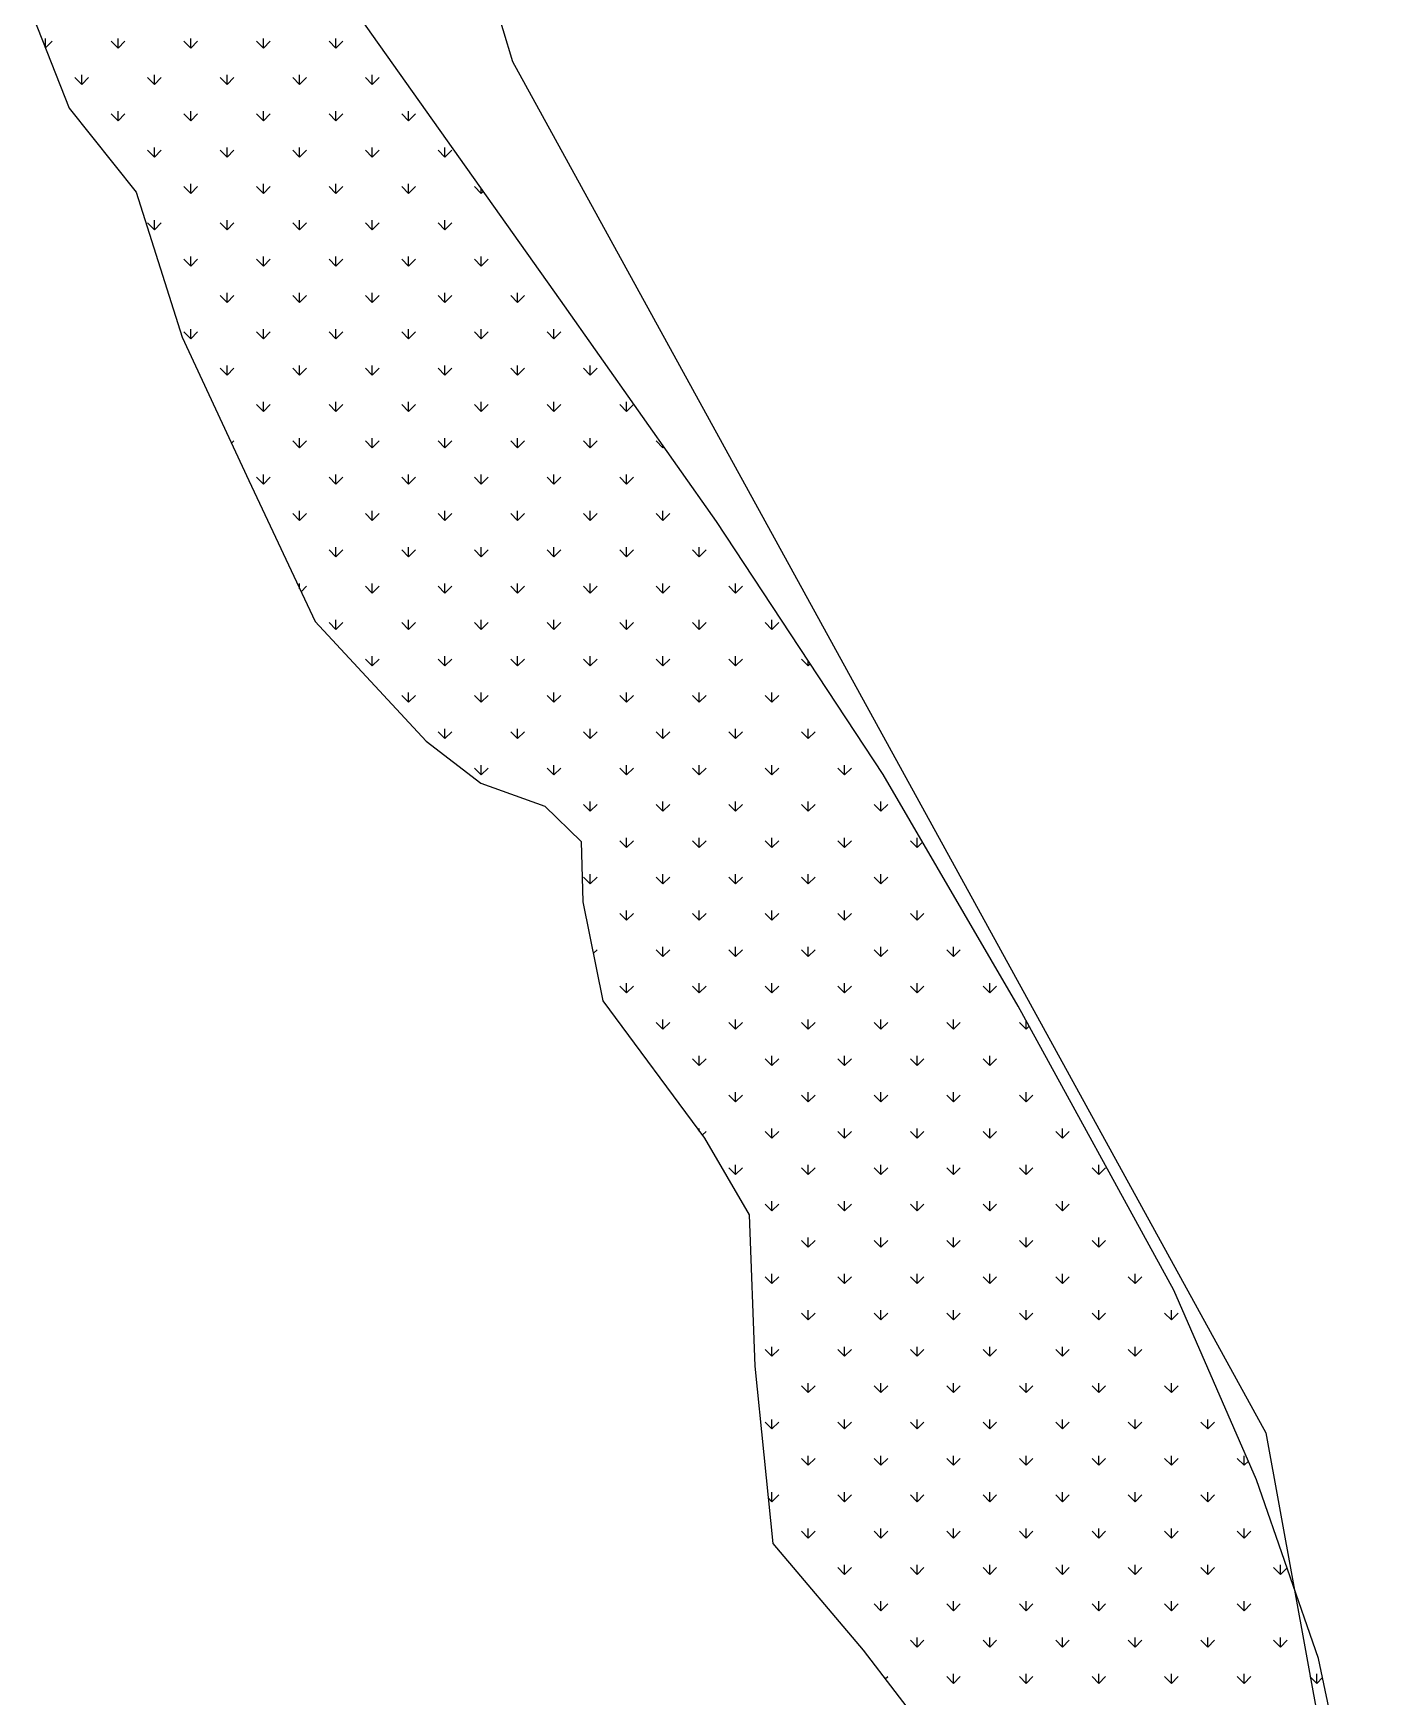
# Model space of a CAD drawing. Header units: metres. Extents: x 321121 to 325188, y 1822391 to 1826704.
# Drawn here: x 324458 to 324987, y 1823255 to 1823903 of the extents above; entities that cross this region are included whole.
import ezdxf

# ---------------------------------------------------------------- set-up
doc = ezdxf.new("R2010")
doc.units = ezdxf.units.M
doc.layers.add('MANGROOVES', color=112, linetype='Continuous')

msp = doc.modelspace()

# ---------------------------------------------------------------- linework, layer by layer
at = {"color": 3}
for p, q in [((324471.96, 1824461.4), (324644.92, 1823891.78)), ((324644.92, 1823891.78), (324938.22, 1823358.23)), ((324938.22, 1823358.23), (324986.8, 1823090.4))]:
    msp.add_line(p, q, dxfattribs=at)
at = {"layer": 'MANGROOVES'}
for p, q in [((324663.57, 1823798.92), (324550.14, 1823958.84)), ((324458.29, 1823909.25), (324472.26, 1823873.72)), ((324472.26, 1823873.72), (324498.35, 1823841.01)), ((324498.35, 1823841.01), (324516.32, 1823784.6)), ((324724.34, 1823712.8), (324663.57, 1823798.92)), ((324516.32, 1823784.6), (324542.28, 1823728.77)), ((324542.28, 1823728.77), (324567.99, 1823673.94)), ((324789.12, 1823614.42), (324724.34, 1823712.8)), ((324567.99, 1823673.94), (324611.26, 1823627.31)), ((324611.26, 1823627.31), (324632.55, 1823610.98)), ((324632.55, 1823610.98), (324657.49, 1823602.04)), ((324841.7, 1823524.27), (324789.12, 1823614.42)), ((324657.49, 1823602.04), (324671.58, 1823588.26)), ((324671.58, 1823588.26), (324672.22, 1823564.87)), ((324672.22, 1823564.87), (324679.99, 1823526.36)), ((324679.99, 1823526.36), (324719.61, 1823472.84)), ((324902.33, 1823413.65), (324841.7, 1823524.27)), ((324719.61, 1823472.84), (324736.96, 1823443.08)), ((324736.96, 1823443.08), (324739.2, 1823384.11)), ((324934.58, 1823339.96), (324902.33, 1823413.65)), ((324739.2, 1823384.11), (324746.29, 1823315.19)), ((324958.69, 1823270.39), (324934.58, 1823339.96)), ((324746.29, 1823315.19), (324781.34, 1823273.63)), ((324781.34, 1823273.63), (324817.15, 1823227.17)), ((324982.55, 1823155.9), (324958.69, 1823270.39))]:
    msp.add_line(p, q, dxfattribs=at)
at = {"layer": 'MANGROOVES', "linetype": 'Continuous'}
for p, q in [((324463.02, 1823897.23), (324463.02, 1823900.84)), ((324463.06, 1823897.13), (324465.67, 1823899.74)), ((324491.3, 1823897.09), (324488.65, 1823899.74)), ((324491.3, 1823897.09), (324491.3, 1823900.84)), ((324491.3, 1823897.09), (324493.95, 1823899.74)), ((324519.59, 1823897.09), (324516.93, 1823899.74)), ((324519.59, 1823897.09), (324519.59, 1823900.84)), ((324519.59, 1823897.09), (324522.24, 1823899.74)), ((324547.87, 1823897.09), (324545.22, 1823899.74)), ((324547.87, 1823897.09), (324547.87, 1823900.84)), ((324547.87, 1823897.09), (324550.52, 1823899.74)), ((324576.15, 1823897.09), (324573.5, 1823899.74)), ((324576.15, 1823897.09), (324576.15, 1823900.84)), ((324576.15, 1823897.09), (324578.81, 1823899.74)), ((324477.16, 1823882.95), (324474.51, 1823885.6)), ((324477.16, 1823882.95), (324477.16, 1823886.7)), ((324477.16, 1823882.95), (324479.81, 1823885.6)), ((324505.44, 1823882.95), (324502.79, 1823885.6)), ((324505.44, 1823882.95), (324505.44, 1823886.7)), ((324505.44, 1823882.95), (324508.1, 1823885.6)), ((324533.73, 1823882.95), (324531.08, 1823885.6)), ((324533.73, 1823882.95), (324533.73, 1823886.7)), ((324533.73, 1823882.95), (324536.38, 1823885.6)), ((324562.01, 1823882.95), (324559.36, 1823885.6)), ((324562.01, 1823882.95), (324562.01, 1823886.7)), ((324562.01, 1823882.95), (324564.66, 1823885.6)), ((324590.3, 1823882.95), (324587.65, 1823885.6)), ((324590.3, 1823882.95), (324590.3, 1823886.7)), ((324590.3, 1823882.95), (324592.95, 1823885.6)), ((324491.3, 1823868.8), (324488.65, 1823871.46)), ((324491.3, 1823868.81), (324491.3, 1823872.56)), ((324491.3, 1823868.8), (324493.95, 1823871.46)), ((324519.59, 1823868.8), (324516.93, 1823871.46)), ((324519.59, 1823868.81), (324519.59, 1823872.56)), ((324519.59, 1823868.8), (324522.24, 1823871.46)), ((324547.87, 1823868.8), (324545.22, 1823871.46)), ((324547.87, 1823868.81), (324547.87, 1823872.56)), ((324547.87, 1823868.8), (324550.52, 1823871.46)), ((324576.15, 1823868.8), (324573.5, 1823871.46)), ((324576.15, 1823868.81), (324576.15, 1823872.56)), ((324576.15, 1823868.8), (324578.81, 1823871.46)), ((324604.44, 1823868.8), (324601.79, 1823871.46)), ((324604.44, 1823868.81), (324604.44, 1823872.56)), ((324604.44, 1823868.8), (324607.09, 1823871.46)), ((324505.44, 1823854.66), (324502.79, 1823857.31)), ((324505.44, 1823854.66), (324505.44, 1823858.41)), ((324505.44, 1823854.66), (324508.1, 1823857.31)), ((324533.73, 1823854.66), (324531.08, 1823857.31)), ((324533.73, 1823854.66), (324533.73, 1823858.41)), ((324533.73, 1823854.66), (324536.38, 1823857.31)), ((324562.01, 1823854.66), (324559.36, 1823857.31)), ((324562.01, 1823854.66), (324562.01, 1823858.41)), ((324562.01, 1823854.66), (324564.66, 1823857.31)), ((324590.3, 1823854.66), (324587.65, 1823857.31)), ((324590.3, 1823854.66), (324590.3, 1823858.41)), ((324590.3, 1823854.66), (324592.95, 1823857.31)), ((324618.58, 1823854.66), (324615.93, 1823857.31)), ((324618.58, 1823854.66), (324618.58, 1823858.41)), ((324618.58, 1823854.66), (324621.23, 1823857.31)), ((324519.59, 1823840.52), (324519.59, 1823844.27)), ((324547.87, 1823840.52), (324547.87, 1823844.27)), ((324576.15, 1823840.52), (324576.15, 1823844.27)), ((324604.44, 1823840.52), (324604.44, 1823844.27)), ((324519.59, 1823840.52), (324516.93, 1823843.17)), ((324519.59, 1823840.52), (324522.24, 1823843.17)), ((324547.87, 1823840.52), (324545.22, 1823843.17)), ((324547.87, 1823840.52), (324550.52, 1823843.17)), ((324576.15, 1823840.52), (324573.5, 1823843.17)), ((324576.15, 1823840.52), (324578.81, 1823843.17)), ((324604.44, 1823840.52), (324601.79, 1823843.17)), ((324604.44, 1823840.52), (324607.09, 1823843.17)), ((324632.72, 1823840.52), (324630.07, 1823843.17)), ((324632.72, 1823840.52), (324632.72, 1823842.41)), ((324632.72, 1823840.52), (324633.51, 1823841.3)), ((324505.44, 1823826.38), (324502.79, 1823829.03)), ((324505.44, 1823826.38), (324505.44, 1823830.13)), ((324505.44, 1823826.38), (324508.1, 1823829.03)), ((324533.73, 1823826.38), (324531.08, 1823829.03)), ((324533.73, 1823826.38), (324533.73, 1823830.13)), ((324533.73, 1823826.38), (324536.38, 1823829.03)), ((324562.01, 1823826.38), (324559.36, 1823829.03)), ((324562.01, 1823826.38), (324562.01, 1823830.13)), ((324562.01, 1823826.38), (324564.66, 1823829.03)), ((324590.3, 1823826.38), (324587.65, 1823829.03)), ((324590.3, 1823826.38), (324590.3, 1823830.13)), ((324590.3, 1823826.38), (324592.95, 1823829.03)), ((324618.58, 1823826.38), (324615.93, 1823829.03)), ((324618.58, 1823826.38), (324618.58, 1823830.13)), ((324618.58, 1823826.38), (324621.23, 1823829.03)), ((324519.59, 1823812.24), (324516.93, 1823814.89)), ((324519.59, 1823812.24), (324519.59, 1823815.99)), ((324519.59, 1823812.24), (324522.24, 1823814.89)), ((324547.87, 1823812.24), (324545.22, 1823814.89)), ((324547.87, 1823812.24), (324547.87, 1823815.99)), ((324547.87, 1823812.24), (324550.52, 1823814.89)), ((324576.15, 1823812.24), (324573.5, 1823814.89)), ((324576.15, 1823812.24), (324576.15, 1823815.99)), ((324576.15, 1823812.24), (324578.81, 1823814.89)), ((324604.44, 1823812.24), (324601.79, 1823814.89)), ((324604.44, 1823812.24), (324604.44, 1823815.99)), ((324604.44, 1823812.24), (324607.09, 1823814.89)), ((324632.72, 1823812.24), (324630.07, 1823814.89)), ((324632.72, 1823812.24), (324632.72, 1823815.99)), ((324632.72, 1823812.24), (324635.37, 1823814.89)), ((324533.73, 1823798.09), (324531.08, 1823800.75)), ((324533.73, 1823798.1), (324533.73, 1823801.85)), ((324533.73, 1823798.09), (324536.38, 1823800.75)), ((324562.01, 1823798.09), (324559.36, 1823800.75)), ((324562.01, 1823798.1), (324562.01, 1823801.85)), ((324562.01, 1823798.09), (324564.66, 1823800.75)), ((324590.3, 1823798.09), (324587.65, 1823800.75)), ((324590.3, 1823798.1), (324590.3, 1823801.85)), ((324590.3, 1823798.09), (324592.95, 1823800.75)), ((324618.58, 1823798.09), (324615.93, 1823800.75)), ((324618.58, 1823798.1), (324618.58, 1823801.85)), ((324618.58, 1823798.09), (324621.23, 1823800.75)), ((324646.87, 1823798.09), (324644.21, 1823800.75)), ((324646.87, 1823798.1), (324646.87, 1823801.85)), ((324646.87, 1823798.09), (324649.52, 1823800.75)), ((324519.59, 1823783.95), (324516.93, 1823786.6)), ((324519.59, 1823783.95), (324519.59, 1823787.7)), ((324519.59, 1823783.95), (324522.24, 1823786.6)), ((324547.87, 1823783.95), (324545.22, 1823786.6)), ((324547.87, 1823783.95), (324547.87, 1823787.7)), ((324547.87, 1823783.95), (324550.52, 1823786.6)), ((324576.15, 1823783.95), (324573.5, 1823786.6)), ((324576.15, 1823783.95), (324576.15, 1823787.7)), ((324576.15, 1823783.95), (324578.81, 1823786.6)), ((324604.44, 1823783.95), (324601.79, 1823786.6)), ((324604.44, 1823783.95), (324604.44, 1823787.7)), ((324604.44, 1823783.95), (324607.09, 1823786.6)), ((324632.72, 1823783.95), (324630.07, 1823786.6)), ((324632.72, 1823783.95), (324632.72, 1823787.7)), ((324632.72, 1823783.95), (324635.37, 1823786.6)), ((324661.01, 1823783.95), (324658.36, 1823786.6)), ((324661.01, 1823783.95), (324661.01, 1823787.7)), ((324661.01, 1823783.95), (324663.66, 1823786.6)), ((324533.73, 1823769.81), (324531.08, 1823772.46)), ((324533.73, 1823769.81), (324533.73, 1823773.56)), ((324533.73, 1823769.81), (324536.38, 1823772.46)), ((324562.01, 1823769.81), (324559.36, 1823772.46)), ((324562.01, 1823769.81), (324562.01, 1823773.56)), ((324562.01, 1823769.81), (324564.66, 1823772.46)), ((324590.3, 1823769.81), (324587.65, 1823772.46)), ((324590.3, 1823769.81), (324590.3, 1823773.56)), ((324590.3, 1823769.81), (324592.95, 1823772.46)), ((324618.58, 1823769.81), (324615.93, 1823772.46)), ((324618.58, 1823769.81), (324618.58, 1823773.56)), ((324618.58, 1823769.81), (324621.23, 1823772.46)), ((324646.87, 1823769.81), (324644.21, 1823772.46)), ((324646.87, 1823769.81), (324646.87, 1823773.56)), ((324646.87, 1823769.81), (324649.52, 1823772.46)), ((324675.15, 1823769.81), (324672.5, 1823772.46)), ((324675.15, 1823769.81), (324675.15, 1823773.56)), ((324675.15, 1823769.81), (324677.8, 1823772.46)), ((324547.87, 1823755.67), (324547.87, 1823759.42)), ((324576.15, 1823755.67), (324576.15, 1823759.42)), ((324604.44, 1823755.67), (324604.44, 1823759.42)), ((324632.72, 1823755.67), (324632.72, 1823759.42)), ((324661.01, 1823755.67), (324661.01, 1823759.42)), ((324689.29, 1823755.67), (324689.29, 1823759.42)), ((324547.87, 1823755.67), (324545.22, 1823758.32)), ((324547.87, 1823755.67), (324550.52, 1823758.32)), ((324576.15, 1823755.67), (324573.5, 1823758.32)), ((324576.15, 1823755.67), (324578.81, 1823758.32)), ((324604.44, 1823755.67), (324601.79, 1823758.32)), ((324604.44, 1823755.67), (324607.09, 1823758.32)), ((324632.72, 1823755.67), (324630.07, 1823758.32)), ((324632.72, 1823755.67), (324635.37, 1823758.32)), ((324661.01, 1823755.67), (324658.36, 1823758.32)), ((324661.01, 1823755.67), (324663.66, 1823758.32)), ((324689.29, 1823755.67), (324686.64, 1823758.32)), ((324689.29, 1823755.67), (324691.94, 1823758.32)), ((324535.52, 1823743.31), (324536.38, 1823744.18)), ((324562.01, 1823741.53), (324559.36, 1823744.18)), ((324562.01, 1823741.53), (324562.01, 1823745.28)), ((324562.01, 1823741.53), (324564.66, 1823744.18)), ((324590.3, 1823741.53), (324587.65, 1823744.18)), ((324590.3, 1823741.53), (324590.3, 1823745.28)), ((324590.3, 1823741.53), (324592.95, 1823744.18)), ((324618.58, 1823741.53), (324615.93, 1823744.18)), ((324618.58, 1823741.53), (324618.58, 1823745.28)), ((324618.58, 1823741.53), (324621.23, 1823744.18)), ((324646.87, 1823741.53), (324644.21, 1823744.18)), ((324646.87, 1823741.53), (324646.87, 1823745.28)), ((324646.87, 1823741.53), (324649.52, 1823744.18)), ((324675.15, 1823741.53), (324672.5, 1823744.18)), ((324675.15, 1823741.53), (324675.15, 1823745.28)), ((324675.15, 1823741.53), (324677.8, 1823744.18)), ((324703.43, 1823741.53), (324700.78, 1823744.18)), ((324703.43, 1823741.53), (324703.43, 1823742.43)), ((324703.43, 1823741.53), (324703.81, 1823741.9)), ((324547.87, 1823727.38), (324545.22, 1823730.04)), ((324547.87, 1823727.38), (324547.87, 1823731.13)), ((324547.87, 1823727.38), (324550.52, 1823730.04)), ((324576.15, 1823727.38), (324573.5, 1823730.04)), ((324576.15, 1823727.38), (324576.15, 1823731.13)), ((324576.15, 1823727.38), (324578.81, 1823730.04)), ((324604.44, 1823727.38), (324601.79, 1823730.04)), ((324604.44, 1823727.38), (324604.44, 1823731.13)), ((324604.44, 1823727.38), (324607.09, 1823730.04)), ((324632.72, 1823727.38), (324630.07, 1823730.04)), ((324632.72, 1823727.38), (324632.72, 1823731.13)), ((324632.72, 1823727.38), (324635.37, 1823730.04)), ((324661.01, 1823727.38), (324658.36, 1823730.04)), ((324661.01, 1823727.38), (324661.01, 1823731.13)), ((324661.01, 1823727.38), (324663.66, 1823730.04)), ((324689.29, 1823727.38), (324686.64, 1823730.04)), ((324689.29, 1823727.38), (324689.29, 1823731.13)), ((324689.29, 1823727.38), (324691.94, 1823730.04)), ((324562.01, 1823713.24), (324559.36, 1823715.89)), ((324562.01, 1823713.24), (324562.01, 1823716.99)), ((324562.01, 1823713.24), (324564.66, 1823715.89)), ((324590.3, 1823713.24), (324587.65, 1823715.89)), ((324590.3, 1823713.24), (324590.3, 1823716.99)), ((324590.3, 1823713.24), (324592.95, 1823715.89)), ((324618.58, 1823713.24), (324615.93, 1823715.89)), ((324618.58, 1823713.24), (324618.58, 1823716.99)), ((324618.58, 1823713.24), (324621.23, 1823715.89)), ((324646.87, 1823713.24), (324644.21, 1823715.89)), ((324646.87, 1823713.24), (324646.87, 1823716.99)), ((324646.87, 1823713.24), (324649.52, 1823715.89)), ((324675.15, 1823713.24), (324672.5, 1823715.89)), ((324675.15, 1823713.24), (324675.15, 1823716.99)), ((324675.15, 1823713.24), (324677.8, 1823715.89)), ((324703.43, 1823713.24), (324700.78, 1823715.89)), ((324703.43, 1823713.24), (324703.43, 1823716.99)), ((324703.43, 1823713.24), (324706.09, 1823715.89)), ((324576.15, 1823699.1), (324573.5, 1823701.75)), ((324576.15, 1823699.1), (324576.15, 1823702.85)), ((324576.15, 1823699.1), (324578.81, 1823701.75)), ((324604.44, 1823699.1), (324601.79, 1823701.75)), ((324604.44, 1823699.1), (324604.44, 1823702.85)), ((324604.44, 1823699.1), (324607.09, 1823701.75)), ((324632.72, 1823699.1), (324630.07, 1823701.75)), ((324632.72, 1823699.1), (324632.72, 1823702.85)), ((324632.72, 1823699.1), (324635.37, 1823701.75)), ((324661.01, 1823699.1), (324658.36, 1823701.75)), ((324661.01, 1823699.1), (324661.01, 1823702.85)), ((324661.01, 1823699.1), (324663.66, 1823701.75)), ((324689.29, 1823699.1), (324686.64, 1823701.75)), ((324689.29, 1823699.1), (324689.29, 1823702.85)), ((324689.29, 1823699.1), (324691.94, 1823701.75)), ((324717.58, 1823699.1), (324714.92, 1823701.75)), ((324717.58, 1823699.1), (324717.58, 1823702.85)), ((324717.58, 1823699.1), (324720.23, 1823701.75)), ((324562.01, 1823686.69), (324562.01, 1823688.71)), ((324590.3, 1823684.96), (324590.3, 1823688.71)), ((324618.58, 1823684.96), (324618.58, 1823688.71)), ((324646.87, 1823684.96), (324646.87, 1823688.71)), ((324675.15, 1823684.96), (324675.15, 1823688.71)), ((324703.43, 1823684.96), (324703.43, 1823688.71)), ((324731.72, 1823684.96), (324731.72, 1823688.71)), ((324562.57, 1823685.51), (324564.66, 1823687.61)), ((324590.3, 1823684.96), (324587.65, 1823687.61)), ((324590.3, 1823684.96), (324592.95, 1823687.61)), ((324618.58, 1823684.96), (324615.93, 1823687.61)), ((324618.58, 1823684.96), (324621.23, 1823687.61)), ((324646.87, 1823684.96), (324644.21, 1823687.61)), ((324646.87, 1823684.96), (324649.52, 1823687.61)), ((324675.15, 1823684.96), (324672.5, 1823687.61)), ((324675.15, 1823684.96), (324677.8, 1823687.61)), ((324703.43, 1823684.96), (324700.78, 1823687.61)), ((324703.43, 1823684.96), (324706.09, 1823687.61)), ((324731.72, 1823684.96), (324729.07, 1823687.61)), ((324731.72, 1823684.96), (324734.37, 1823687.61)), ((324576.15, 1823670.82), (324573.5, 1823673.47)), ((324576.15, 1823670.82), (324576.15, 1823674.57)), ((324576.15, 1823670.82), (324578.81, 1823673.47)), ((324604.44, 1823670.82), (324601.79, 1823673.47)), ((324604.44, 1823670.82), (324604.44, 1823674.57)), ((324604.44, 1823670.82), (324607.09, 1823673.47)), ((324632.72, 1823670.82), (324630.07, 1823673.47)), ((324632.72, 1823670.82), (324632.72, 1823674.57)), ((324632.72, 1823670.82), (324635.37, 1823673.47)), ((324661.01, 1823670.82), (324658.36, 1823673.47)), ((324661.01, 1823670.82), (324661.01, 1823674.57)), ((324661.01, 1823670.82), (324663.66, 1823673.47)), ((324689.29, 1823670.82), (324686.64, 1823673.47)), ((324689.29, 1823670.82), (324689.29, 1823674.57)), ((324689.29, 1823670.82), (324691.94, 1823673.47)), ((324717.58, 1823670.82), (324714.92, 1823673.47)), ((324717.58, 1823670.82), (324717.58, 1823674.57)), ((324717.58, 1823670.82), (324720.23, 1823673.47)), ((324745.86, 1823670.82), (324743.21, 1823673.47)), ((324745.86, 1823670.82), (324745.86, 1823674.57)), ((324745.86, 1823670.82), (324748.51, 1823673.47)), ((324590.3, 1823656.67), (324587.65, 1823659.32)), ((324590.3, 1823656.67), (324590.3, 1823660.42)), ((324590.3, 1823656.67), (324592.95, 1823659.32)), ((324618.58, 1823656.67), (324615.93, 1823659.32)), ((324618.58, 1823656.67), (324618.58, 1823660.42)), ((324618.58, 1823656.67), (324621.23, 1823659.32)), ((324646.87, 1823656.67), (324644.21, 1823659.32)), ((324646.87, 1823656.67), (324646.87, 1823660.42)), ((324646.87, 1823656.67), (324649.52, 1823659.32)), ((324675.15, 1823656.67), (324672.5, 1823659.32)), ((324675.15, 1823656.67), (324675.15, 1823660.42)), ((324675.15, 1823656.67), (324677.8, 1823659.32)), ((324703.43, 1823656.67), (324700.78, 1823659.32)), ((324703.43, 1823656.67), (324703.43, 1823660.42)), ((324703.43, 1823656.67), (324706.09, 1823659.32)), ((324731.72, 1823656.67), (324729.07, 1823659.32)), ((324731.72, 1823656.67), (324731.72, 1823660.42)), ((324731.72, 1823656.67), (324734.37, 1823659.32)), ((324760, 1823656.67), (324757.35, 1823659.32)), ((324760, 1823656.67), (324760, 1823658.64)), ((324760, 1823656.67), (324760.78, 1823657.46)), ((324604.44, 1823642.53), (324601.79, 1823645.18)), ((324604.44, 1823642.53), (324604.44, 1823646.28)), ((324604.44, 1823642.53), (324607.09, 1823645.18)), ((324632.72, 1823642.53), (324630.07, 1823645.18)), ((324632.72, 1823642.53), (324632.72, 1823646.28)), ((324632.72, 1823642.53), (324635.37, 1823645.18)), ((324661.01, 1823642.53), (324658.36, 1823645.18)), ((324661.01, 1823642.53), (324661.01, 1823646.28)), ((324661.01, 1823642.53), (324663.66, 1823645.18)), ((324689.29, 1823642.53), (324686.64, 1823645.18)), ((324689.29, 1823642.53), (324689.29, 1823646.28)), ((324689.29, 1823642.53), (324691.94, 1823645.18)), ((324717.58, 1823642.53), (324714.92, 1823645.18)), ((324717.58, 1823642.53), (324717.58, 1823646.28)), ((324717.58, 1823642.53), (324720.23, 1823645.18)), ((324745.86, 1823642.53), (324743.21, 1823645.18)), ((324745.86, 1823642.53), (324745.86, 1823646.28)), ((324745.86, 1823642.53), (324748.51, 1823645.18)), ((324618.58, 1823628.39), (324615.93, 1823631.04)), ((324618.58, 1823628.39), (324618.58, 1823632.14)), ((324618.58, 1823628.39), (324621.23, 1823631.04)), ((324646.87, 1823628.39), (324644.21, 1823631.04)), ((324646.87, 1823628.39), (324646.87, 1823632.14)), ((324646.87, 1823628.39), (324649.52, 1823631.04)), ((324675.15, 1823628.39), (324672.5, 1823631.04)), ((324675.15, 1823628.39), (324675.15, 1823632.14)), ((324675.15, 1823628.39), (324677.8, 1823631.04)), ((324703.43, 1823628.39), (324700.78, 1823631.04)), ((324703.43, 1823628.39), (324703.43, 1823632.14)), ((324703.43, 1823628.39), (324706.09, 1823631.04)), ((324731.72, 1823628.39), (324729.07, 1823631.04)), ((324731.72, 1823628.39), (324731.72, 1823632.14)), ((324731.72, 1823628.39), (324734.37, 1823631.04)), ((324760, 1823628.39), (324757.35, 1823631.04)), ((324760, 1823628.39), (324760, 1823632.14)), ((324760, 1823628.39), (324762.65, 1823631.04)), ((324632.72, 1823614.25), (324630.07, 1823616.9)), ((324632.72, 1823614.25), (324632.72, 1823618)), ((324632.72, 1823614.25), (324635.37, 1823616.9)), ((324661.01, 1823614.25), (324658.36, 1823616.9)), ((324661.01, 1823614.25), (324661.01, 1823618)), ((324661.01, 1823614.25), (324663.66, 1823616.9)), ((324689.29, 1823614.25), (324686.64, 1823616.9)), ((324689.29, 1823614.25), (324689.29, 1823618)), ((324689.29, 1823614.25), (324691.94, 1823616.9)), ((324717.58, 1823614.25), (324714.92, 1823616.9)), ((324717.58, 1823614.25), (324717.58, 1823618)), ((324717.58, 1823614.25), (324720.23, 1823616.9)), ((324745.86, 1823614.25), (324743.21, 1823616.9)), ((324745.86, 1823614.25), (324745.86, 1823618)), ((324745.86, 1823614.25), (324748.51, 1823616.9)), ((324774.14, 1823614.25), (324771.49, 1823616.9)), ((324774.14, 1823614.25), (324774.14, 1823618)), ((324774.14, 1823614.25), (324776.8, 1823616.9)), ((324675.15, 1823600.1), (324672.5, 1823602.76)), ((324675.15, 1823600.11), (324675.15, 1823603.86)), ((324675.15, 1823600.1), (324677.8, 1823602.76)), ((324703.43, 1823600.1), (324700.78, 1823602.76)), ((324703.43, 1823600.11), (324703.43, 1823603.86)), ((324703.43, 1823600.1), (324706.09, 1823602.76)), ((324731.72, 1823600.1), (324729.07, 1823602.76)), ((324731.72, 1823600.11), (324731.72, 1823603.86)), ((324731.72, 1823600.1), (324734.37, 1823602.76)), ((324760, 1823600.1), (324757.35, 1823602.76)), ((324760, 1823600.11), (324760, 1823603.86)), ((324760, 1823600.1), (324762.65, 1823602.76)), ((324788.29, 1823600.1), (324785.64, 1823602.76)), ((324788.29, 1823600.11), (324788.29, 1823603.86)), ((324788.29, 1823600.1), (324790.94, 1823602.76)), ((324689.29, 1823585.96), (324686.64, 1823588.61)), ((324689.29, 1823585.96), (324689.29, 1823589.71)), ((324689.29, 1823585.96), (324691.94, 1823588.61)), ((324717.58, 1823585.96), (324714.92, 1823588.61)), ((324717.58, 1823585.96), (324717.58, 1823589.71)), ((324717.58, 1823585.96), (324720.23, 1823588.61)), ((324745.86, 1823585.96), (324743.21, 1823588.61)), ((324745.86, 1823585.96), (324745.86, 1823589.71)), ((324745.86, 1823585.96), (324748.51, 1823588.61)), ((324774.14, 1823585.96), (324771.49, 1823588.61)), ((324774.14, 1823585.96), (324774.14, 1823589.71)), ((324774.14, 1823585.96), (324776.8, 1823588.61)), ((324802.43, 1823585.96), (324799.78, 1823588.61)), ((324802.43, 1823585.96), (324802.43, 1823589.71)), ((324802.43, 1823585.96), (324804.51, 1823588.04)), ((324675.15, 1823571.82), (324672.5, 1823574.47)), ((324675.15, 1823571.82), (324675.15, 1823575.57)), ((324675.15, 1823571.82), (324677.8, 1823574.47)), ((324703.43, 1823571.82), (324700.78, 1823574.47)), ((324703.43, 1823571.82), (324703.43, 1823575.57)), ((324703.43, 1823571.82), (324706.09, 1823574.47)), ((324731.72, 1823571.82), (324729.07, 1823574.47)), ((324731.72, 1823571.82), (324731.72, 1823575.57)), ((324731.72, 1823571.82), (324734.37, 1823574.47)), ((324760, 1823571.82), (324757.35, 1823574.47)), ((324760, 1823571.82), (324760, 1823575.57)), ((324760, 1823571.82), (324762.65, 1823574.47)), ((324788.29, 1823571.82), (324785.64, 1823574.47)), ((324788.29, 1823571.82), (324788.29, 1823575.57)), ((324788.29, 1823571.82), (324790.94, 1823574.47)), ((324689.29, 1823557.68), (324686.64, 1823560.33)), ((324689.29, 1823557.68), (324689.29, 1823561.43)), ((324689.29, 1823557.68), (324691.94, 1823560.33)), ((324717.58, 1823557.68), (324714.92, 1823560.33)), ((324717.58, 1823557.68), (324717.58, 1823561.43)), ((324717.58, 1823557.68), (324720.23, 1823560.33)), ((324745.86, 1823557.68), (324743.21, 1823560.33)), ((324745.86, 1823557.68), (324745.86, 1823561.43)), ((324745.86, 1823557.68), (324748.51, 1823560.33)), ((324774.14, 1823557.68), (324771.49, 1823560.33)), ((324774.14, 1823557.68), (324774.14, 1823561.43)), ((324774.14, 1823557.68), (324776.8, 1823560.33)), ((324802.43, 1823557.68), (324799.78, 1823560.33)), ((324802.43, 1823557.68), (324802.43, 1823561.43)), ((324802.43, 1823557.68), (324805.08, 1823560.33)), ((324676.29, 1823544.68), (324677.8, 1823546.19)), ((324703.43, 1823543.54), (324700.78, 1823546.19)), ((324703.43, 1823543.54), (324703.43, 1823547.29)), ((324703.43, 1823543.54), (324706.09, 1823546.19)), ((324731.72, 1823543.54), (324729.07, 1823546.19)), ((324731.72, 1823543.54), (324731.72, 1823547.29)), ((324731.72, 1823543.54), (324734.37, 1823546.19)), ((324760, 1823543.54), (324757.35, 1823546.19)), ((324760, 1823543.54), (324760, 1823547.29)), ((324760, 1823543.54), (324762.65, 1823546.19)), ((324788.29, 1823543.54), (324785.64, 1823546.19)), ((324788.29, 1823543.54), (324788.29, 1823547.29)), ((324788.29, 1823543.54), (324790.94, 1823546.19)), ((324816.57, 1823543.54), (324813.92, 1823546.19)), ((324816.57, 1823543.54), (324816.57, 1823547.29)), ((324816.57, 1823543.54), (324819.22, 1823546.19)), ((324689.29, 1823529.39), (324689.29, 1823533.14)), ((324717.58, 1823529.39), (324717.58, 1823533.14)), ((324745.86, 1823529.39), (324745.86, 1823533.14)), ((324774.14, 1823529.39), (324774.14, 1823533.14)), ((324802.43, 1823529.39), (324802.43, 1823533.14)), ((324830.71, 1823529.39), (324830.71, 1823533.14)), ((324689.29, 1823529.39), (324686.64, 1823532.05)), ((324689.29, 1823529.39), (324691.94, 1823532.05)), ((324717.58, 1823529.39), (324714.92, 1823532.05)), ((324717.58, 1823529.39), (324720.23, 1823532.05)), ((324745.86, 1823529.39), (324743.21, 1823532.05)), ((324745.86, 1823529.39), (324748.51, 1823532.05)), ((324774.14, 1823529.39), (324771.49, 1823532.05)), ((324774.14, 1823529.39), (324776.8, 1823532.05)), ((324802.43, 1823529.39), (324799.78, 1823532.05)), ((324802.43, 1823529.39), (324805.08, 1823532.05)), ((324830.71, 1823529.39), (324828.06, 1823532.05)), ((324830.71, 1823529.39), (324833.36, 1823532.05)), ((324703.43, 1823515.25), (324700.78, 1823517.9)), ((324703.43, 1823515.25), (324703.43, 1823519)), ((324703.43, 1823515.25), (324706.09, 1823517.9)), ((324731.72, 1823515.25), (324729.07, 1823517.9)), ((324731.72, 1823515.25), (324731.72, 1823519)), ((324731.72, 1823515.25), (324734.37, 1823517.9)), ((324760, 1823515.25), (324757.35, 1823517.9)), ((324760, 1823515.25), (324760, 1823519)), ((324760, 1823515.25), (324762.65, 1823517.9)), ((324788.29, 1823515.25), (324785.64, 1823517.9)), ((324788.29, 1823515.25), (324788.29, 1823519)), ((324788.29, 1823515.25), (324790.94, 1823517.9)), ((324816.57, 1823515.25), (324813.92, 1823517.9)), ((324816.57, 1823515.25), (324816.57, 1823519)), ((324816.57, 1823515.25), (324819.22, 1823517.9)), ((324844.86, 1823515.25), (324842.2, 1823517.9)), ((324844.86, 1823515.25), (324844.86, 1823518.51)), ((324844.86, 1823515.25), (324846.01, 1823516.41)), ((324717.58, 1823501.11), (324714.92, 1823503.76)), ((324717.58, 1823501.11), (324717.58, 1823504.86)), ((324717.58, 1823501.11), (324720.23, 1823503.76)), ((324745.86, 1823501.11), (324743.21, 1823503.76)), ((324745.86, 1823501.11), (324745.86, 1823504.86)), ((324745.86, 1823501.11), (324748.51, 1823503.76)), ((324774.14, 1823501.11), (324771.49, 1823503.76)), ((324774.14, 1823501.11), (324774.14, 1823504.86)), ((324774.14, 1823501.11), (324776.8, 1823503.76)), ((324802.43, 1823501.11), (324799.78, 1823503.76)), ((324802.43, 1823501.11), (324802.43, 1823504.86)), ((324802.43, 1823501.11), (324805.08, 1823503.76)), ((324830.71, 1823501.11), (324828.06, 1823503.76)), ((324830.71, 1823501.11), (324830.71, 1823504.86)), ((324830.71, 1823501.11), (324833.36, 1823503.76)), ((324731.72, 1823486.97), (324729.07, 1823489.62)), ((324731.72, 1823486.97), (324731.72, 1823490.72)), ((324731.72, 1823486.97), (324734.37, 1823489.62)), ((324760, 1823486.97), (324757.35, 1823489.62)), ((324760, 1823486.97), (324760, 1823490.72)), ((324760, 1823486.97), (324762.65, 1823489.62)), ((324788.29, 1823486.97), (324785.64, 1823489.62)), ((324788.29, 1823486.97), (324788.29, 1823490.72)), ((324788.29, 1823486.97), (324790.94, 1823489.62)), ((324816.57, 1823486.97), (324813.92, 1823489.62)), ((324816.57, 1823486.97), (324816.57, 1823490.72)), ((324816.57, 1823486.97), (324819.22, 1823489.62)), ((324844.86, 1823486.97), (324842.2, 1823489.62)), ((324844.86, 1823486.97), (324844.86, 1823490.72)), ((324844.86, 1823486.97), (324847.51, 1823489.62)), ((324717.58, 1823475.59), (324717.58, 1823476.58)), ((324718.75, 1823474), (324720.23, 1823475.48)), ((324745.86, 1823472.83), (324743.21, 1823475.48)), ((324745.86, 1823472.83), (324745.86, 1823476.58)), ((324745.86, 1823472.83), (324748.51, 1823475.48)), ((324774.14, 1823472.83), (324771.49, 1823475.48)), ((324774.14, 1823472.83), (324774.14, 1823476.58)), ((324774.14, 1823472.83), (324776.8, 1823475.48)), ((324802.43, 1823472.83), (324799.78, 1823475.48)), ((324802.43, 1823472.83), (324802.43, 1823476.58)), ((324802.43, 1823472.83), (324805.08, 1823475.48)), ((324830.71, 1823472.83), (324828.06, 1823475.48)), ((324830.71, 1823472.83), (324830.71, 1823476.58)), ((324830.71, 1823472.83), (324833.36, 1823475.48)), ((324859, 1823472.83), (324856.35, 1823475.48)), ((324859, 1823472.83), (324859, 1823476.58)), ((324859, 1823472.83), (324861.65, 1823475.48)), ((324731.72, 1823458.68), (324731.72, 1823462.43)), ((324760, 1823458.68), (324760, 1823462.43)), ((324788.29, 1823458.68), (324788.29, 1823462.43)), ((324816.57, 1823458.68), (324816.57, 1823462.43)), ((324844.86, 1823458.68), (324844.86, 1823462.43)), ((324873.14, 1823458.68), (324873.14, 1823462.43)), ((324731.72, 1823458.68), (324729.07, 1823461.33)), ((324731.72, 1823458.68), (324734.37, 1823461.33)), ((324760, 1823458.68), (324757.35, 1823461.33)), ((324760, 1823458.68), (324762.65, 1823461.33)), ((324788.29, 1823458.68), (324785.64, 1823461.33)), ((324788.29, 1823458.68), (324790.94, 1823461.33)), ((324816.57, 1823458.68), (324813.92, 1823461.33)), ((324816.57, 1823458.68), (324819.22, 1823461.33)), ((324844.86, 1823458.68), (324842.2, 1823461.33)), ((324844.86, 1823458.68), (324847.51, 1823461.33)), ((324873.14, 1823458.68), (324870.49, 1823461.33)), ((324873.14, 1823458.68), (324875.79, 1823461.33)), ((324745.86, 1823444.54), (324743.21, 1823447.19)), ((324745.86, 1823444.54), (324745.86, 1823448.29)), ((324745.86, 1823444.54), (324748.51, 1823447.19)), ((324774.14, 1823444.54), (324771.49, 1823447.19)), ((324774.14, 1823444.54), (324774.14, 1823448.29)), ((324774.14, 1823444.54), (324776.8, 1823447.19)), ((324802.43, 1823444.54), (324799.78, 1823447.19)), ((324802.43, 1823444.54), (324802.43, 1823448.29)), ((324802.43, 1823444.54), (324805.08, 1823447.19)), ((324830.71, 1823444.54), (324828.06, 1823447.19)), ((324830.71, 1823444.54), (324830.71, 1823448.29)), ((324830.71, 1823444.54), (324833.36, 1823447.19)), ((324859, 1823444.54), (324856.35, 1823447.19)), ((324859, 1823444.54), (324859, 1823448.29)), ((324859, 1823444.54), (324861.65, 1823447.19)), ((324760, 1823430.4), (324757.35, 1823433.05)), ((324760, 1823430.4), (324760, 1823434.15)), ((324760, 1823430.4), (324762.65, 1823433.05)), ((324788.29, 1823430.4), (324785.64, 1823433.05)), ((324788.29, 1823430.4), (324788.29, 1823434.15)), ((324788.29, 1823430.4), (324790.94, 1823433.05)), ((324816.57, 1823430.4), (324813.92, 1823433.05)), ((324816.57, 1823430.4), (324816.57, 1823434.15)), ((324816.57, 1823430.4), (324819.22, 1823433.05)), ((324844.86, 1823430.4), (324842.2, 1823433.05)), ((324844.86, 1823430.4), (324844.86, 1823434.15)), ((324844.86, 1823430.4), (324847.51, 1823433.05)), ((324873.14, 1823430.4), (324870.49, 1823433.05)), ((324873.14, 1823430.4), (324873.14, 1823434.15)), ((324873.14, 1823430.4), (324875.79, 1823433.05)), ((324745.86, 1823416.26), (324743.21, 1823418.91)), ((324745.86, 1823416.26), (324745.86, 1823420.01)), ((324745.86, 1823416.26), (324748.51, 1823418.91)), ((324774.14, 1823416.26), (324771.49, 1823418.91)), ((324774.14, 1823416.26), (324774.14, 1823420.01)), ((324774.14, 1823416.26), (324776.8, 1823418.91)), ((324802.43, 1823416.26), (324799.78, 1823418.91)), ((324802.43, 1823416.26), (324802.43, 1823420.01)), ((324802.43, 1823416.26), (324805.08, 1823418.91)), ((324830.71, 1823416.26), (324828.06, 1823418.91)), ((324830.71, 1823416.26), (324830.71, 1823420.01)), ((324830.71, 1823416.26), (324833.36, 1823418.91)), ((324859, 1823416.26), (324856.35, 1823418.91)), ((324859, 1823416.26), (324859, 1823420.01)), ((324859, 1823416.26), (324861.65, 1823418.91)), ((324887.28, 1823416.26), (324884.63, 1823418.91)), ((324887.28, 1823416.26), (324887.28, 1823420.01)), ((324887.28, 1823416.26), (324889.93, 1823418.91)), ((324760, 1823402.11), (324757.35, 1823404.77)), ((324760, 1823402.12), (324760, 1823405.87)), ((324760, 1823402.11), (324762.65, 1823404.77)), ((324788.29, 1823402.11), (324785.64, 1823404.77)), ((324788.29, 1823402.12), (324788.29, 1823405.87)), ((324788.29, 1823402.11), (324790.94, 1823404.77)), ((324816.57, 1823402.11), (324813.92, 1823404.77)), ((324816.57, 1823402.12), (324816.57, 1823405.87)), ((324816.57, 1823402.11), (324819.22, 1823404.77)), ((324844.86, 1823402.11), (324842.2, 1823404.77)), ((324844.86, 1823402.12), (324844.86, 1823405.87)), ((324844.86, 1823402.11), (324847.51, 1823404.77)), ((324873.14, 1823402.11), (324870.49, 1823404.77)), ((324873.14, 1823402.12), (324873.14, 1823405.87)), ((324873.14, 1823402.11), (324875.79, 1823404.77)), ((324901.42, 1823402.11), (324898.77, 1823404.77)), ((324901.42, 1823402.12), (324901.42, 1823405.87)), ((324901.42, 1823402.11), (324904.08, 1823404.77)), ((324745.86, 1823387.97), (324743.21, 1823390.62)), ((324745.86, 1823387.97), (324745.86, 1823391.72)), ((324745.86, 1823387.97), (324748.51, 1823390.62)), ((324774.14, 1823387.97), (324771.49, 1823390.62)), ((324774.14, 1823387.97), (324774.14, 1823391.72)), ((324774.14, 1823387.97), (324776.8, 1823390.62)), ((324802.43, 1823387.97), (324799.78, 1823390.62)), ((324802.43, 1823387.97), (324802.43, 1823391.72)), ((324802.43, 1823387.97), (324805.08, 1823390.62)), ((324830.71, 1823387.97), (324828.06, 1823390.62)), ((324830.71, 1823387.97), (324830.71, 1823391.72)), ((324830.71, 1823387.97), (324833.36, 1823390.62)), ((324859, 1823387.97), (324856.35, 1823390.62)), ((324859, 1823387.97), (324859, 1823391.72)), ((324859, 1823387.97), (324861.65, 1823390.62)), ((324887.28, 1823387.97), (324884.63, 1823390.62)), ((324887.28, 1823387.97), (324887.28, 1823391.72)), ((324887.28, 1823387.97), (324889.93, 1823390.62)), ((324760, 1823373.83), (324760, 1823377.58)), ((324788.29, 1823373.83), (324788.29, 1823377.58)), ((324816.57, 1823373.83), (324816.57, 1823377.58)), ((324844.86, 1823373.83), (324844.86, 1823377.58)), ((324873.14, 1823373.83), (324873.14, 1823377.58)), ((324901.42, 1823373.83), (324901.42, 1823377.58)), ((324760, 1823373.83), (324757.35, 1823376.48)), ((324760, 1823373.83), (324762.65, 1823376.48)), ((324788.29, 1823373.83), (324785.64, 1823376.48)), ((324788.29, 1823373.83), (324790.94, 1823376.48)), ((324816.57, 1823373.83), (324813.92, 1823376.48)), ((324816.57, 1823373.83), (324819.22, 1823376.48)), ((324844.86, 1823373.83), (324842.2, 1823376.48)), ((324844.86, 1823373.83), (324847.51, 1823376.48)), ((324873.14, 1823373.83), (324870.49, 1823376.48)), ((324873.14, 1823373.83), (324875.79, 1823376.48)), ((324901.42, 1823373.83), (324898.77, 1823376.48)), ((324901.42, 1823373.83), (324904.08, 1823376.48)), ((324745.86, 1823359.69), (324743.21, 1823362.34)), ((324745.86, 1823359.69), (324745.86, 1823363.44)), ((324745.86, 1823359.69), (324748.51, 1823362.34)), ((324774.14, 1823359.69), (324771.49, 1823362.34)), ((324774.14, 1823359.69), (324774.14, 1823363.44)), ((324774.14, 1823359.69), (324776.8, 1823362.34)), ((324802.43, 1823359.69), (324799.78, 1823362.34)), ((324802.43, 1823359.69), (324802.43, 1823363.44)), ((324802.43, 1823359.69), (324805.08, 1823362.34)), ((324830.71, 1823359.69), (324828.06, 1823362.34)), ((324830.71, 1823359.69), (324830.71, 1823363.44)), ((324830.71, 1823359.69), (324833.36, 1823362.34)), ((324859, 1823359.69), (324856.35, 1823362.34)), ((324859, 1823359.69), (324859, 1823363.44)), ((324859, 1823359.69), (324861.65, 1823362.34)), ((324887.28, 1823359.69), (324884.63, 1823362.34)), ((324887.28, 1823359.69), (324887.28, 1823363.44)), ((324887.28, 1823359.69), (324889.93, 1823362.34)), ((324915.57, 1823359.69), (324912.91, 1823362.34)), ((324915.57, 1823359.69), (324915.57, 1823363.44)), ((324915.57, 1823359.69), (324918.22, 1823362.34)), ((324760, 1823345.55), (324757.35, 1823348.2)), ((324760, 1823345.55), (324760, 1823349.3)), ((324760, 1823345.55), (324762.65, 1823348.2)), ((324788.29, 1823345.55), (324785.64, 1823348.2)), ((324788.29, 1823345.55), (324788.29, 1823349.3)), ((324788.29, 1823345.55), (324790.94, 1823348.2)), ((324816.57, 1823345.55), (324813.92, 1823348.2)), ((324816.57, 1823345.55), (324816.57, 1823349.3)), ((324816.57, 1823345.55), (324819.22, 1823348.2)), ((324844.86, 1823345.55), (324842.2, 1823348.2)), ((324844.86, 1823345.55), (324844.86, 1823349.3)), ((324844.86, 1823345.55), (324847.51, 1823348.2)), ((324873.14, 1823345.55), (324870.49, 1823348.2)), ((324873.14, 1823345.55), (324873.14, 1823349.3)), ((324873.14, 1823345.55), (324875.79, 1823348.2)), ((324901.42, 1823345.55), (324898.77, 1823348.2)), ((324901.42, 1823345.55), (324901.42, 1823349.3)), ((324901.42, 1823345.55), (324904.08, 1823348.2)), ((324929.71, 1823345.55), (324927.06, 1823348.2)), ((324929.71, 1823345.55), (324929.71, 1823349.3)), ((324929.71, 1823345.55), (324931.4, 1823347.23)), ((324745.86, 1823331.4), (324744.48, 1823332.79)), ((324745.86, 1823331.4), (324745.86, 1823335.15)), ((324745.86, 1823331.4), (324748.51, 1823334.06)), ((324774.14, 1823331.4), (324771.49, 1823334.06)), ((324774.14, 1823331.4), (324774.14, 1823335.15)), ((324774.14, 1823331.4), (324776.8, 1823334.06)), ((324802.43, 1823331.4), (324799.78, 1823334.06)), ((324802.43, 1823331.4), (324802.43, 1823335.15)), ((324802.43, 1823331.4), (324805.08, 1823334.06)), ((324830.71, 1823331.4), (324828.06, 1823334.06)), ((324830.71, 1823331.4), (324830.71, 1823335.15)), ((324830.71, 1823331.4), (324833.36, 1823334.06)), ((324859, 1823331.4), (324856.35, 1823334.06)), ((324859, 1823331.4), (324859, 1823335.15)), ((324859, 1823331.4), (324861.65, 1823334.06)), ((324887.28, 1823331.4), (324884.63, 1823334.06)), ((324887.28, 1823331.4), (324887.28, 1823335.15)), ((324887.28, 1823331.4), (324889.93, 1823334.06)), ((324915.57, 1823331.4), (324912.91, 1823334.06)), ((324915.57, 1823331.4), (324915.57, 1823335.15)), ((324915.57, 1823331.4), (324918.22, 1823334.06)), ((324760, 1823317.26), (324757.35, 1823319.91)), ((324760, 1823317.26), (324760, 1823321.01)), ((324760, 1823317.26), (324762.65, 1823319.91)), ((324788.29, 1823317.26), (324785.64, 1823319.91)), ((324788.29, 1823317.26), (324788.29, 1823321.01)), ((324788.29, 1823317.26), (324790.94, 1823319.91)), ((324816.57, 1823317.26), (324813.92, 1823319.91)), ((324816.57, 1823317.26), (324816.57, 1823321.01)), ((324816.57, 1823317.26), (324819.22, 1823319.91)), ((324844.86, 1823317.26), (324842.2, 1823319.91)), ((324844.86, 1823317.26), (324844.86, 1823321.01)), ((324844.86, 1823317.26), (324847.51, 1823319.91)), ((324873.14, 1823317.26), (324870.49, 1823319.91)), ((324873.14, 1823317.26), (324873.14, 1823321.01)), ((324873.14, 1823317.26), (324875.79, 1823319.91)), ((324901.42, 1823317.26), (324898.77, 1823319.91)), ((324901.42, 1823317.26), (324901.42, 1823321.01)), ((324901.42, 1823317.26), (324904.08, 1823319.91)), ((324929.71, 1823317.26), (324927.06, 1823319.91)), ((324929.71, 1823317.26), (324929.71, 1823321.01)), ((324929.71, 1823317.26), (324932.36, 1823319.91)), ((324774.14, 1823303.12), (324774.14, 1823306.87)), ((324802.43, 1823303.12), (324802.43, 1823306.87)), ((324830.71, 1823303.12), (324830.71, 1823306.87)), ((324859, 1823303.12), (324859, 1823306.87)), ((324887.28, 1823303.12), (324887.28, 1823306.87)), ((324915.57, 1823303.12), (324915.57, 1823306.87)), ((324943.85, 1823303.12), (324943.85, 1823306.87)), ((324774.14, 1823303.12), (324771.49, 1823305.77)), ((324774.14, 1823303.12), (324776.8, 1823305.77)), ((324802.43, 1823303.12), (324799.78, 1823305.77)), ((324802.43, 1823303.12), (324805.08, 1823305.77)), ((324830.71, 1823303.12), (324828.06, 1823305.77)), ((324830.71, 1823303.12), (324833.36, 1823305.77)), ((324859, 1823303.12), (324856.35, 1823305.77)), ((324859, 1823303.12), (324861.65, 1823305.77)), ((324887.28, 1823303.12), (324884.63, 1823305.77)), ((324887.28, 1823303.12), (324889.93, 1823305.77)), ((324915.57, 1823303.12), (324912.91, 1823305.77)), ((324915.57, 1823303.12), (324918.22, 1823305.77)), ((324943.85, 1823303.12), (324941.2, 1823305.77)), ((324943.85, 1823303.12), (324946.45, 1823305.72)), ((324788.29, 1823288.98), (324785.64, 1823291.63)), ((324788.29, 1823288.98), (324788.29, 1823292.73)), ((324788.29, 1823288.98), (324790.94, 1823291.63)), ((324816.57, 1823288.98), (324813.92, 1823291.63)), ((324816.57, 1823288.98), (324816.57, 1823292.73)), ((324816.57, 1823288.98), (324819.22, 1823291.63)), ((324844.86, 1823288.98), (324842.2, 1823291.63)), ((324844.86, 1823288.98), (324844.86, 1823292.73)), ((324844.86, 1823288.98), (324847.51, 1823291.63)), ((324873.14, 1823288.98), (324870.49, 1823291.63)), ((324873.14, 1823288.98), (324873.14, 1823292.73)), ((324873.14, 1823288.98), (324875.79, 1823291.63)), ((324901.42, 1823288.98), (324898.77, 1823291.63)), ((324901.42, 1823288.98), (324901.42, 1823292.73)), ((324901.42, 1823288.98), (324904.08, 1823291.63)), ((324929.71, 1823288.98), (324927.06, 1823291.63)), ((324929.71, 1823288.98), (324929.71, 1823292.73)), ((324929.71, 1823288.98), (324932.36, 1823291.63)), ((324802.43, 1823274.84), (324799.78, 1823277.49)), ((324802.43, 1823274.84), (324802.43, 1823278.59)), ((324802.43, 1823274.84), (324805.08, 1823277.49)), ((324830.71, 1823274.84), (324828.06, 1823277.49)), ((324830.71, 1823274.84), (324830.71, 1823278.59)), ((324830.71, 1823274.84), (324833.36, 1823277.49)), ((324859, 1823274.84), (324856.35, 1823277.49)), ((324859, 1823274.84), (324859, 1823278.59)), ((324859, 1823274.84), (324861.65, 1823277.49)), ((324887.28, 1823274.84), (324884.63, 1823277.49)), ((324887.28, 1823274.84), (324887.28, 1823278.59)), ((324887.28, 1823274.84), (324889.93, 1823277.49)), ((324915.57, 1823274.84), (324912.91, 1823277.49)), ((324915.57, 1823274.84), (324915.57, 1823278.59)), ((324915.57, 1823274.84), (324918.22, 1823277.49)), ((324943.85, 1823274.84), (324941.2, 1823277.49)), ((324943.85, 1823274.84), (324943.85, 1823278.59)), ((324943.85, 1823274.84), (324946.5, 1823277.49)), ((324790, 1823262.4), (324790.94, 1823263.34)), ((324816.57, 1823260.69), (324813.92, 1823263.34)), ((324816.57, 1823260.69), (324816.57, 1823264.44)), ((324816.57, 1823260.69), (324819.22, 1823263.34)), ((324844.86, 1823260.69), (324842.2, 1823263.34)), ((324844.86, 1823260.69), (324844.86, 1823264.44)), ((324844.86, 1823260.69), (324847.51, 1823263.34)), ((324873.14, 1823260.69), (324870.49, 1823263.34)), ((324873.14, 1823260.69), (324873.14, 1823264.44)), ((324873.14, 1823260.69), (324875.79, 1823263.34)), ((324901.42, 1823260.69), (324898.77, 1823263.34)), ((324901.42, 1823260.69), (324901.42, 1823264.44)), ((324901.42, 1823260.69), (324904.08, 1823263.34)), ((324929.71, 1823260.69), (324927.06, 1823263.34)), ((324929.71, 1823260.69), (324929.71, 1823264.44)), ((324929.71, 1823260.69), (324932.36, 1823263.34)), ((324957.99, 1823260.69), (324955.34, 1823263.34)), ((324957.99, 1823260.69), (324957.99, 1823264.44)), ((324957.99, 1823260.69), (324960.24, 1823262.94))]:
    msp.add_line(p, q, dxfattribs=at)

doc.saveas('drawing.dxf')
